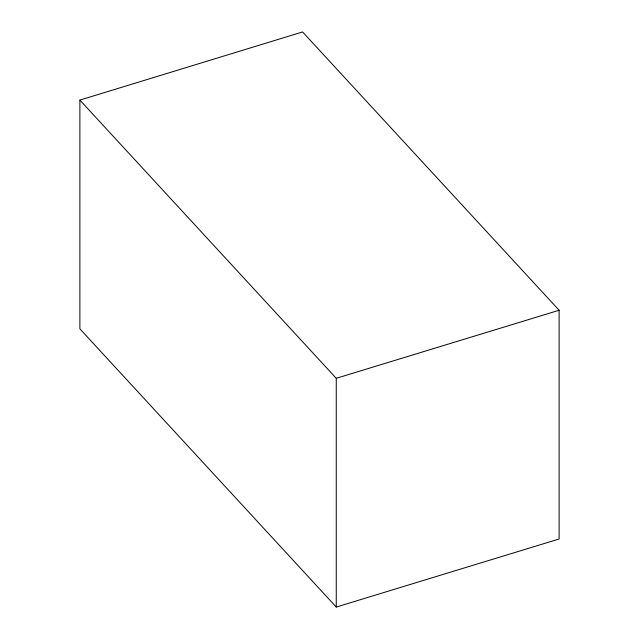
<?xml version="1.0" encoding="UTF-8"?>
<svg xmlns="http://www.w3.org/2000/svg" width="639" height="639" viewBox="0 0 639 639"><rect width="100%" height="100%" fill="white"/><g stroke="black" fill="none" stroke-linecap="round" stroke-linejoin="round"><path stroke-width="0.96" d="M79.883 100.091L302.574 31.95L559.117 310.25L559.117 538.996L336.258 607.05L79.883 328.837L79.883 100.091L336.258 378.304L336.258 607.05M336.258 378.304L559.117 310.25"/></g></svg>
